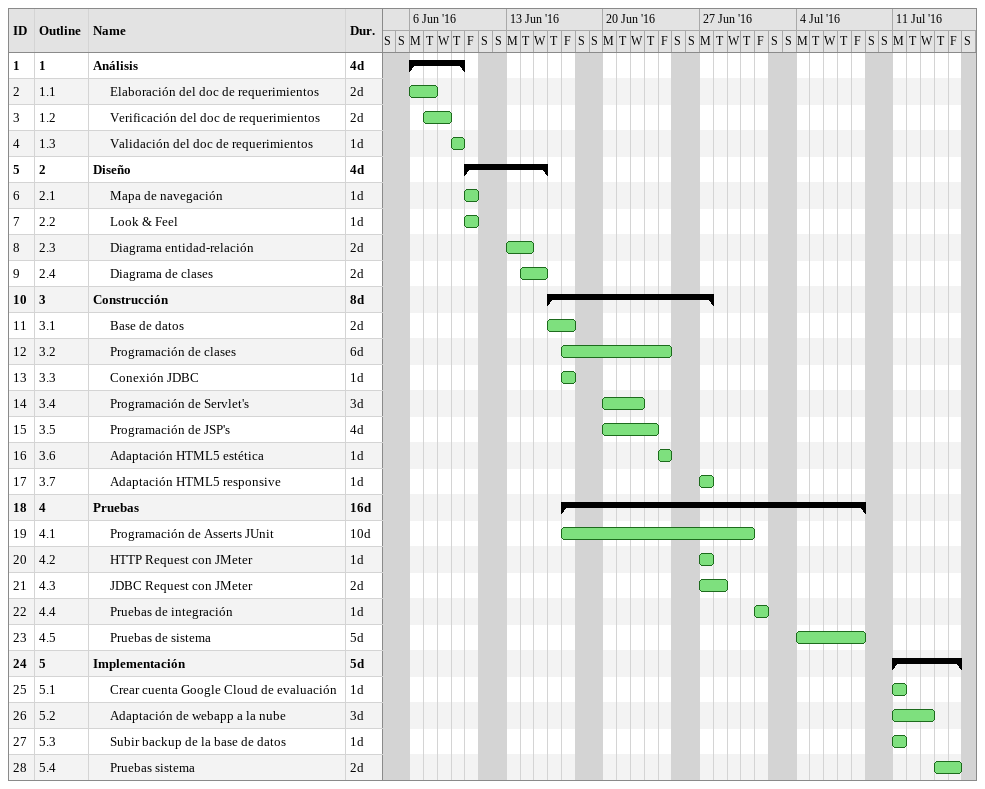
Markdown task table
| ID | WBS | Task | Duration | Start | Finish |
|---|---|---|---|---|---|
| 1 | 1 | **Análisis** | 4d | 2016-06-06 | 2016-06-09 |
| 2 | 1.1 | Elaboración del doc de requerimientos | 2d | 2016-06-06 | 2016-06-07 |
| 3 | 1.2 | Verificación del doc de requerimientos | 2d | 2016-06-07 | 2016-06-08 |
| 4 | 1.3 | Validación del doc de requerimientos | 1d | 2016-06-09 | 2016-06-09 |
| 5 | 2 | **Diseño** | 4d | 2016-06-10 | 2016-06-15 |
| 6 | 2.1 | Mapa de navegación | 1d | 2016-06-10 | 2016-06-10 |
| 7 | 2.2 | Look & Feel | 1d | 2016-06-10 | 2016-06-10 |
| 8 | 2.3 | Diagrama entidad-relación | 2d | 2016-06-13 | 2016-06-14 |
| 9 | 2.4 | Diagrama de clases | 2d | 2016-06-14 | 2016-06-15 |
| 10 | 3 | **Construcción** | 8d | 2016-06-16 | 2016-06-27 |
| 11 | 3.1 | Base de datos | 2d | 2016-06-16 | 2016-06-17 |
| 12 | 3.2 | Programación de clases | 6d | 2016-06-17 | 2016-06-24 |
| 13 | 3.3 | Conexión JDBC | 1d | 2016-06-17 | 2016-06-17 |
| 14 | 3.4 | Programación de Servlet's | 3d | 2016-06-20 | 2016-06-22 |
| 15 | 3.5 | Programación de JSP's | 4d | 2016-06-20 | 2016-06-23 |
| 16 | 3.6 | Adaptación HTML5 estética | 1d | 2016-06-24 | 2016-06-24 |
| 17 | 3.7 | Adaptación HTML5 responsive | 1d | 2016-06-27 | 2016-06-27 |
| 18 | 4 | **Pruebas** | 16d | 2016-06-17 | 2016-07-08 |
| 19 | 4.1 | Programación de Asserts JUnit | 10d | 2016-06-17 | 2016-06-30 |
| 20 | 4.2 | HTTP Request con JMeter | 1d | 2016-06-27 | 2016-06-27 |
| 21 | 4.3 | JDBC Request con JMeter | 2d | 2016-06-27 | 2016-06-28 |
| 22 | 4.4 | Pruebas de integración | 1d | 2016-07-01 | 2016-07-01 |
| 23 | 4.5 | Pruebas de sistema | 5d | 2016-07-04 | 2016-07-08 |
| 24 | 5 | **Implementación** | 5d | 2016-07-11 | 2016-07-15 |
| 25 | 5.1 | Crear cuenta Google Cloud de evaluación | 1d | 2016-07-11 | 2016-07-11 |
| 26 | 5.2 | Adaptación de webapp a la nube | 3d | 2016-07-11 | 2016-07-13 |
| 27 | 5.3 | Subir backup de la base de datos | 1d | 2016-07-11 | 2016-07-11 |
| 28 | 5.4 | Pruebas sistema | 2d | 2016-07-14 | 2016-07-15 |
